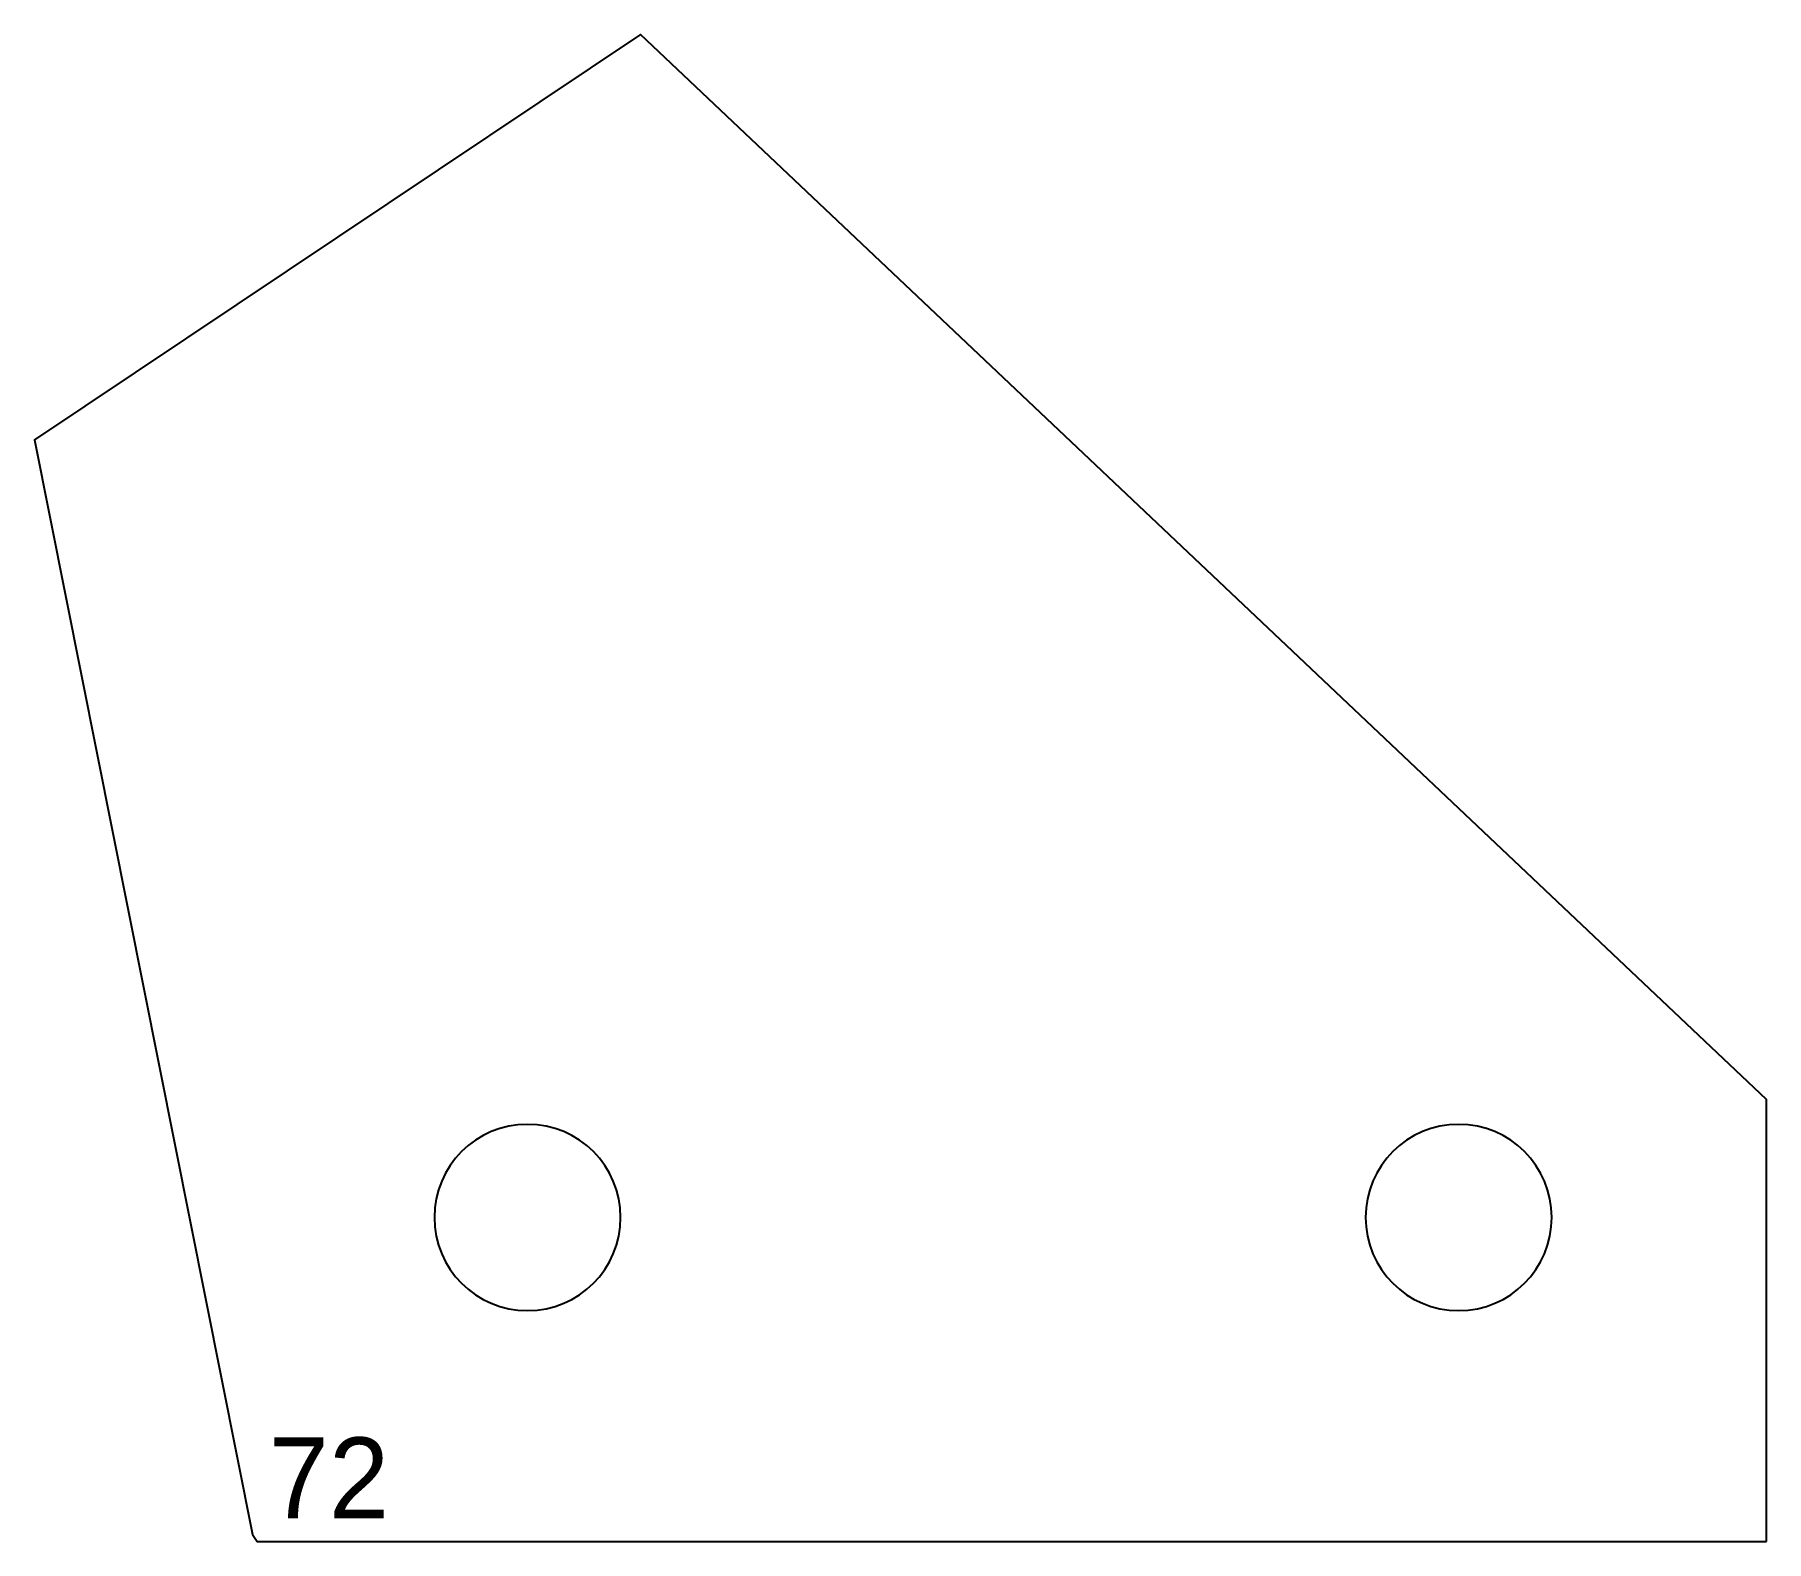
# Model space of a CAD drawing. Header units: millimetres. Extents: x 0 to 214, y 0 to 186.
import ezdxf

# ---------------------------------------------------------------- set-up
doc = ezdxf.new("R2010")
doc.units = ezdxf.units.MM
doc.header["$MEASUREMENT"] = 0
for name, color, linetype in [('ВнешнийКонтур', 7, 'Continuous'), ('Нумерация', 7, 'Continuous'), ('Отверстие', 7, 'Continuous')]:
    doc.layers.add(name, color=color, linetype=linetype)

msp = doc.modelspace()

# ---------------------------------------------------------------- linework, layer by layer
at = {"layer": 'ВнешнийКонтур', "color": 0, "linetype": 'Continuous'}
msp.add_lwpolyline([(213.87, 0), (213.87, 54.56), (74.81, 186.07), (0, 136.04), (26.91, 0.83), (27.47, 0)], close=True, dxfattribs=at)
at = {"layer": 'Отверстие', "color": 0, "linetype": 'Continuous'}
for points in [[(72.37, 40, 1), (49.37, 40, 1), (72.37, 40)], [(187.37, 40, 1), (164.37, 40, 1), (187.37, 40)]]:
    msp.add_lwpolyline(points, format="xyb", dxfattribs=at)

# ---------------------------------------------------------------- texts
at = {"layer": 'Нумерация', "color": 0, "linetype": 'Continuous'}
msp.add_text('72', height=10, dxfattribs=at).set_placement((28.91, 2.83))

doc.saveas('drawing.dxf')
